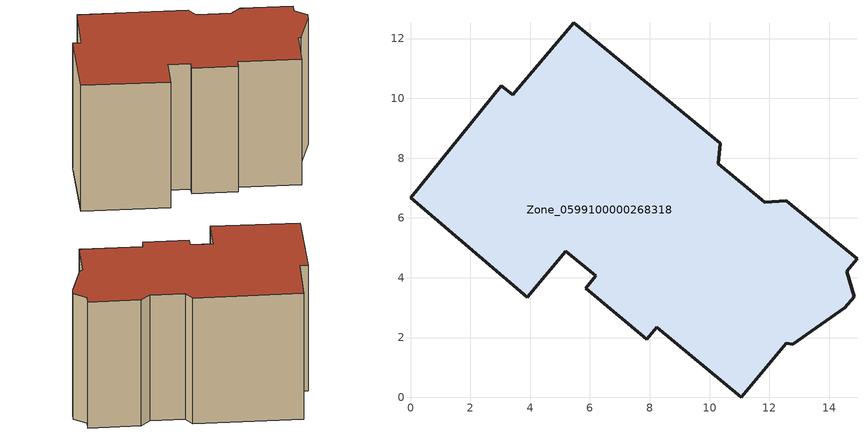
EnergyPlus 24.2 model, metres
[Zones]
Zone_0599100000268318
 floor ground (C_G): 12.56,1.8 11.06,0 8.24,2.34 7.9,1.95 5.85,3.65 6.19,4.06 5.19,4.89 3.91,3.35 0,6.67 3.03,10.42 3.42,10.11 5.47,12.53 10.35,8.5 10.29,7.81 11.84,6.52 12.57,6.58 14.93,4.64 14.58,4.22 14.83,3.36 14.53,2.99 12.79,1.78 z0
 wall outside (C_F): 12.57,6.58 11.84,6.52 10.29,7.81 10.35,8.5 5.47,12.53 3.42,10.11 3.03,10.42 0,6.67 3.91,3.35 5.19,4.89 6.19,4.06 5.85,3.65 7.9,1.95 8.24,2.34 11.06,0 12.56,1.8 12.79,1.78 14.53,2.99 14.83,3.36 14.58,4.22 14.93,4.64 12.57,6.58 z0:8.26
 roof outside (C_R): 3.42,10.11 3.03,10.42 0,6.67 3.91,3.35 5.19,4.89 6.19,4.06 5.85,3.65 7.9,1.95 8.24,2.34 11.06,0 12.56,1.8 12.79,1.78 14.53,2.99 14.83,3.36 14.58,4.22 14.93,4.64 12.57,6.58 11.84,6.52 10.29,7.81 10.35,8.5 5.47,12.53 z8.26
[BUILDING]
Pand.0599100000268318: North Axis=0; Terrain=City; Loads Convergence Tolerance Value=0.04; Temperature Convergence Tolerance Value=0.4; Solar Distribution=FullExterior; Maximum Number of Warmup Days=25; Minimum Number of Warmup Days=1
[Site:Location]
Rotterdam.The.Hague.AP_ZH_NLD Design_Conditions: Latitude=51.96; Longitude=4.45; Time Zone=1; Elevation=-4.5
[SITE:GROUNDTEMPERATURE:BUILDINGSURFACE]
18, 18, 18, 18, 18, 18, 18, 18, 18, 18, 18, 18
[MATERIAL] Thermal Absorptance=0.9; Solar Absorptance=0.7; Visible Absorptance=0.7
Name | Roughness | Thickness | Conductivity | Density | Specific Heat
G.TC.1946 | MediumSmooth | 0.15 | 1 | 540 | 1210
F.TC.1946 | Rough | 0.3 | 0.857143 | 1920 | 840
R.TC.1946 | MediumRough | 0.2 | 0.909091 | 1500 | 1000
[CONSTRUCTION]
C_G: G.TC.1946
C_F: F.TC.1946
C_R: R.TC.1946
[ZONE]
Zone_0599100000268318: Type=1; Multiplier=1; Ceiling Height=Autocalculate; Volume=Autocalculate; Floor Area=autocalculate; Part of Total Floor Area=Yes
[ZONEINFILTRATION:DESIGNFLOWRATE]
Infil_Zone_0599100000268318: Zone or ZoneList or Space or SpaceList=Zone_0599100000268318; Schedule=AlwaysOn; Design Flow Rate Calculation Method=Flow/Area; Flow Rate per Floor Area=0.003; Constant Term Coefficient=1; Temperature Term Coefficient=0; Velocity Term Coefficient=0; Velocity Squared Term Coefficient=0
[HVACTEMPLATE:ZONE:IDEALLOADSAIRSYSTEM]
Zone_0599100000268318: Maximum Heating Supply Air Temperature=50; Minimum Cooling Supply Air Temperature=13; Maximum Heating Supply Air Humidity Ratio=0.0156; Minimum Cooling Supply Air Humidity Ratio=0.0077; Heating Limit=NoLimit; Cooling Limit=NoLimit; Dehumidification Control Type=ConstantSensibleHeatRatio; Cooling Sensible Heat Ratio=0.7; Dehumidification Setpoint=60; Humidification Control Type=None; Humidification Setpoint=30; Outdoor Air Method=None; Outdoor Air Flow Rate per Person=0.00944; Outdoor Air Flow Rate per Zone Floor Area=0; Outdoor Air Flow Rate per Zone=0; Demand Controlled Ventilation Type=None; Outdoor Air Economizer Type=NoEconomizer; Heat Recovery Type=None; Sensible Heat Recovery Effectiveness=0.7; Latent Heat Recovery Effectiveness=0.65
[ZONECONTROL:THERMOSTAT]
ThermostatControl_Zone_0599100000268318: Zone or ZoneList=Zone_0599100000268318; Control Type Schedule=DualSetpointControlType; Control 1=Thermostat_Zone_0599100000268318; Temperature Difference Between Cutout And Setpoint=0
[THERMOSTATSETPOINT:DUALSETPOINT]
Thermostat_Zone_0599100000268318: Heating Setpoint Temperature Schedule=HeatingSetpoint_Zone_0599100000268318; Cooling Setpoint Temperature Schedule=CoolingSetpoint_Zone_0599100000268318
[SCHEDULE:COMPACT]
HeatingSetpoint_Zone_0599100000268318: Through: 12/31, For: AllDays, Until: 24:00, 21
CoolingSetpoint_Zone_0599100000268318: Through: 12/31, For: AllDays, Until: 24:00, 24
DualSetpointControlType: Through: 12/31, For: AllDays, Until: 24:00, 4
AlwaysOn: Through: 12/31, For: AllDays, Until: 24:00, 1
